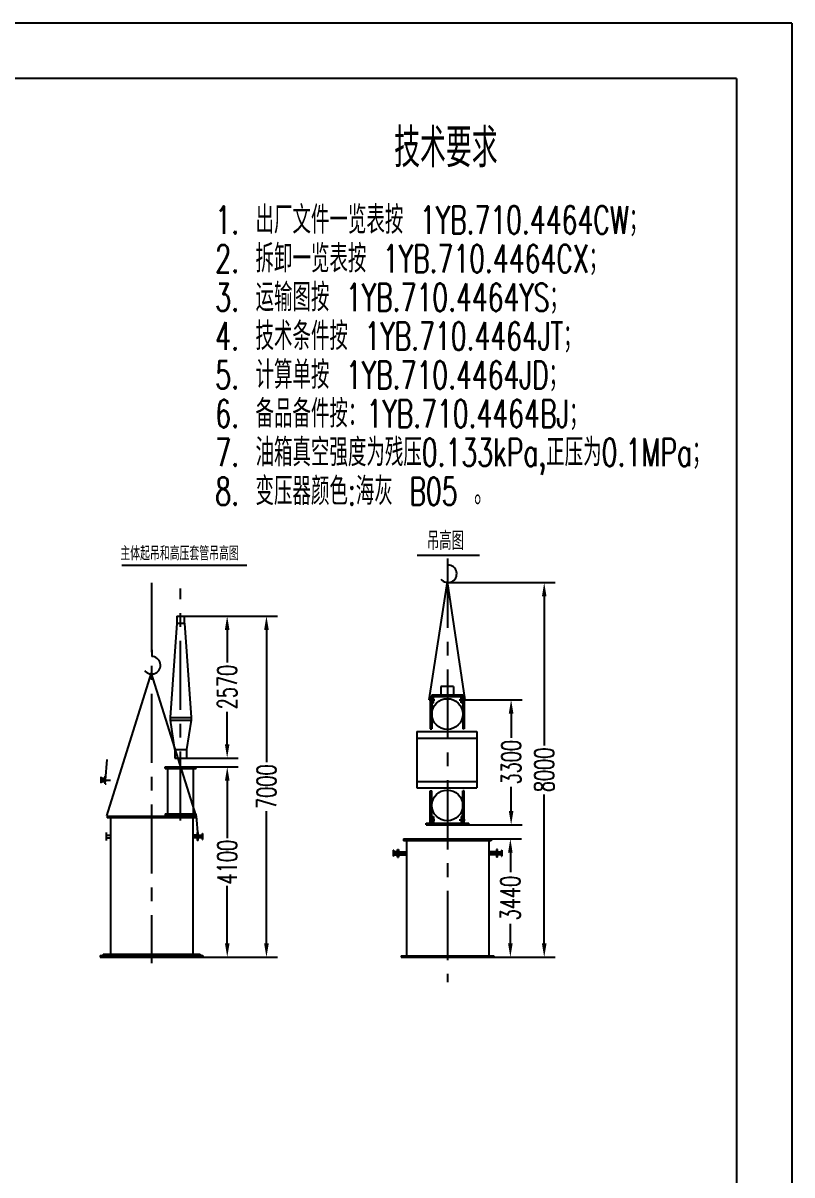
# Model space of a CAD drawing. Header units: millimetres. Extents: x -1000 to 22760, y -400 to 16400.
# Drawn here: x 17210 to 22760, y 8079 to 16400 of the extents above; entities that cross this region are included whole.
import ezdxf
from ezdxf.enums import TextEntityAlignment as Align

# ---------------------------------------------------------------- set-up
doc = ezdxf.new("R2010")
doc.units = ezdxf.units.MM
doc.header["$LTSCALE"] = 400
doc.linetypes.add('CENTER', pattern=[2, 1.25, -0.25, 0.25, -0.25])
doc.linetypes.add('DASHED', pattern=[0.75, 0.5, -0.25])
for name, color, linetype in [('3中心线层', 1, 'CENTER'), ('4', 2, 'Continuous'), ('4虚线层', 6, 'DASHED'), ('INTE_THICK', 7, 'Continuous'), ('图框层', 7, 'Continuous')]:
    doc.layers.add(name, color=color, linetype=linetype)
for name, color, linetype, lineweight in [('4细实线层', 2, 'Continuous', 25), ('5文字层', 6, 'Continuous', 25), ('6标注层', 3, 'Continuous', 25), ('tablist', 3, 'Continuous', 25)]:
    doc.layers.add(name, color=color, linetype=linetype, lineweight=lineweight)
doc.styles.add('PC_TEXTSTYLE', font='txt.shx', dxfattribs={"width": 0.67, "bigfont": 'hztxt.shx'})
doc.styles.add('TH_GBDIM', font='txt.shx', dxfattribs={"width": 0.67, "bigfont": 'hztxt.shx'})
doc.styles.add('TH_GBTEXTDIM', font='txt', dxfattribs={"width": 0.67, "height": 3.5, "bigfont": 'hztxt'})
doc.dimstyles.new('TH_GBDIM', dxfattribs={"dimscale": 40, "dimtxt": 3.5, "dimasz": 2.5, "dimexe": 2, "dimexo": 0, "dimgap": 1.5, "dimtad": 0, "dimtoh": 1, "dimdec": 1, "dimdsep": 46, "dimtxsty": 'TH_GBDIM', "dimcen": 2.5, "dimclrd": 3, "dimclre": 3, "dimclrt": 6, "dimadec": 0, "dimazin": 2, "dimtfac": 0.714286, "dimtdec": 1, "dimtmove": 0, "dimatfit": 3, "dimfxl": 0, "dimtzin": 0, "dimlwd": -1, "dimlwe": -1, "dimarcsym": 0})

# ---------------------------------------------------------------- blocks, each defined once
blk = doc.blocks.new('*D173')
at = {"layer": '6标注层', "color": 3}
for p, q in [((20589.3, 10506.4), (20807.4, 10506.4)), ((20727.4, 10406.4), (20727.4, 10265.8)), ((20727.4, 9751.8), (20727.4, 9892.5)), ((20607.3, 9651.8), (20807.4, 9651.8))]:
    blk.add_line(p, q, dxfattribs=at)
for points in [[(20710.7, 10406.4), (20744, 10406.4), (20727.4, 10506.4)], [(20710.7, 9751.8), (20744, 9751.8), (20727.4, 9651.8)]]:
    blk.add_solid(points, dxfattribs=at)
at = {"layer": 'Defpoints', "color": 0}
for p in [(20589.3, 10506.4), (20727.4, 10506.4), (20607.3, 9651.8)]:
    blk.add_point(p, dxfattribs=at)
at = {"layer": '6标注层', "color": 6, "insert": (20727.4, 10079.1), "char_height": 140, "attachment_point": 5, "rotation": 90, "style": 'TH_GBDIM'}
blk.add_mtext('3440{}{}', dxfattribs=at)
blk = doc.blocks.new('*D174')
at = {"layer": '6标注层', "color": 3}
for p, q in [((20401.4, 11512.1), (20812.9, 11512.1)), ((20732.9, 11412.1), (20732.9, 11237.6)), ((20732.9, 10708.5), (20732.9, 10883.1)), ((20427.9, 10608.5), (20812.9, 10608.5))]:
    blk.add_line(p, q, dxfattribs=at)
for points in [[(20716.2, 11412.1), (20749.6, 11412.1), (20732.9, 11512.1)], [(20716.2, 10708.5), (20749.6, 10708.5), (20732.9, 10608.5)]]:
    blk.add_solid(points, dxfattribs=at)
at = {"layer": 'Defpoints', "color": 0}
for p in [(20401.4, 11512.1), (20427.9, 10608.5), (20732.9, 10608.5)]:
    blk.add_point(p, dxfattribs=at)
at = {"layer": '6标注层', "color": 6, "insert": (20732.9, 11060.3), "char_height": 140, "attachment_point": 5, "rotation": 90, "style": 'TH_GBDIM'}
blk.add_mtext('3300{}{}', dxfattribs=at)
blk = doc.blocks.new('*D175')
at = {"layer": '6标注层', "color": 3}
for p, q in [((20276.7, 12358.1), (21051.9, 12358.1)), ((20971.9, 12258.1), (20971.9, 11182.2)), ((20971.9, 9751.8), (20971.9, 10827.7)), ((20607.3, 9651.8), (21051.9, 9651.8))]:
    blk.add_line(p, q, dxfattribs=at)
for points in [[(20955.2, 12258.1), (20988.5, 12258.1), (20971.9, 12358.1)], [(20955.2, 9751.8), (20988.5, 9751.8), (20971.9, 9651.8)]]:
    blk.add_solid(points, dxfattribs=at)
at = {"layer": 'Defpoints', "color": 0}
for p in [(20276.7, 12358.1), (20607.3, 9651.8), (20971.9, 9651.8)]:
    blk.add_point(p, dxfattribs=at)
at = {"layer": '6标注层', "color": 6, "insert": (20971.9, 11005), "char_height": 140, "attachment_point": 5, "rotation": 90, "style": 'TH_GBDIM'}
blk.add_mtext('8000{}{}', dxfattribs=at)
blk = doc.blocks.new('*D177')
at = {"layer": '6标注层', "color": 3}
for p, q in [((18374, 12116.2), (18763.2, 12116.2)), ((18683.2, 12016.2), (18683.2, 11781.9)), ((18683.2, 11190.7), (18683.2, 11425)), ((18390, 11090.7), (18763.2, 11090.7))]:
    blk.add_line(p, q, dxfattribs=at)
for points in [[(18666.5, 12016.2), (18699.8, 12016.2), (18683.2, 12116.2)], [(18666.5, 11190.7), (18699.8, 11190.7), (18683.2, 11090.7)]]:
    blk.add_solid(points, dxfattribs=at)
at = {"layer": 'Defpoints', "color": 0}
for p in [(18374, 12116.2), (18683.2, 12116.2), (18390, 11090.7)]:
    blk.add_point(p, dxfattribs=at)
at = {"layer": '6标注层', "color": 6, "insert": (18683.2, 11603.5), "char_height": 140, "attachment_point": 5, "rotation": 90, "style": 'TH_GBDIM'}
blk.add_mtext('2570{}{}', dxfattribs=at)
blk = doc.blocks.new('*D178')
at = {"layer": '6标注层', "color": 3}
for p, q in [((18458.9, 11026.6), (18763.8, 11026.6)), ((18683.8, 10926.6), (18683.8, 10511.8)), ((18683.8, 9751.8), (18683.8, 10166.6)), ((18508.5, 9651.8), (18763.8, 9651.8))]:
    blk.add_line(p, q, dxfattribs=at)
for points in [[(18667.2, 10926.6), (18700.5, 10926.6), (18683.8, 11026.6)], [(18667.2, 9751.8), (18700.5, 9751.8), (18683.8, 9651.8)]]:
    blk.add_solid(points, dxfattribs=at)
at = {"layer": 'Defpoints', "color": 0}
for p in [(18458.9, 11026.6), (18508.5, 9651.8), (18683.8, 9651.8)]:
    blk.add_point(p, dxfattribs=at)
at = {"layer": '6标注层', "color": 6, "insert": (18683.8, 10339.2), "char_height": 140, "attachment_point": 5, "rotation": 90, "style": 'TH_GBDIM'}
blk.add_mtext('4100{}{}', dxfattribs=at)
blk = doc.blocks.new('*D176')
at = {"layer": '6标注层', "color": 3}
for p, q in [((18374, 12116.2), (19046.8, 12116.2)), ((18966.8, 12016.2), (18966.8, 11061.3)), ((18966.8, 9751.8), (18966.8, 10706.7)), ((18508.5, 9651.8), (19046.8, 9651.8))]:
    blk.add_line(p, q, dxfattribs=at)
for points in [[(18950.2, 12016.2), (18983.5, 12016.2), (18966.8, 12116.2)], [(18950.2, 9751.8), (18983.5, 9751.8), (18966.8, 9651.8)]]:
    blk.add_solid(points, dxfattribs=at)
at = {"layer": 'Defpoints', "color": 0}
for p in [(18374, 12116.2), (18508.5, 9651.8), (18966.8, 9651.8)]:
    blk.add_point(p, dxfattribs=at)
at = {"layer": '6标注层', "color": 6, "insert": (18966.8, 10884), "char_height": 140, "attachment_point": 5, "rotation": 90, "style": 'TH_GBDIM'}
blk.add_mtext('7000{}{}', dxfattribs=at)

msp = doc.modelspace()

# ---------------------------------------------------------------- linework, layer by layer
at = {"color": 1, "linetype": 'CENTER'}
for p, q in [((20273.501, 12531.09), (20273.501, 9471.861)), ((18138.087, 12355.78), (18138.087, 9609.128)), ((18347.292, 10638.428), (18347.292, 12316.303))]:
    msp.add_line(p, q, dxfattribs=at)
for p, q in [((20140.235, 11512.136), (20273.501, 12366.294)), ((20401.368, 11512.136), (20273.501, 12366.294)), ((18320.701, 12065.735), (18272.238, 11383.335)), ((18320.952, 12116.198), (18320.952, 12065.727)), ((18320.952, 12116.198), (18373.95, 12116.198)), ((18320.952, 12065.727), (18374.202, 12065.727)), ((18373.95, 12116.198), (18373.95, 12065.727)), ((18374.201, 12065.735), (18422.665, 11383.335)), ((18138.365, 11871.406), (18138.365, 11824.754)), ((17814.908, 10673.014), (18138.087, 11705.883)), ((18460.066, 10673.042), (18138.087, 11701.14)), ((20226.161, 11608.708), (20226.161, 11548.358)), ((20316.264, 11608.708), (20226.161, 11608.708)), ((20316.264, 11608.708), (20316.264, 11548.358)), ((20149.609, 11536.151), (20149.609, 11302.061)), ((20149.609, 11536.151), (20394.656, 11536.151)), ((20160.882, 11548.358), (20160.882, 11302.061)), ((20160.882, 11548.358), (20383.381, 11548.358)), ((20383.381, 11548.358), (20383.381, 11302.061)), ((20394.656, 11536.151), (20394.656, 11302.061)), ((18271.997, 11383.397), (18422.906, 11383.397)), ((18271.997, 11383.397), (18271.997, 11364.3)), ((18271.997, 11364.3), (18422.906, 11364.3)), ((18272.057, 11364.413), (18304.104, 11153.117)), ((18422.845, 11364.413), (18390.798, 11153.117)), ((18422.906, 11383.397), (18422.906, 11364.3)), ((20051.612, 11282.252), (20485.435, 11282.252)), ((20051.612, 11282.252), (20051.612, 10874.648)), ((20051.612, 11234.53), (20485.435, 11234.53)), ((20149.609, 11302.061), (20160.882, 11302.061)), ((20394.656, 11302.061), (20383.381, 11302.061)), ((20485.435, 11282.252), (20485.435, 10874.648)), ((18304.946, 11153.491), (18304.946, 11090.743)), ((18304.946, 11153.491), (18390.96, 11153.491)), ((18389.956, 11153.491), (18389.956, 11090.743)), ((17815.735, 11079.109), (17802.576, 10931.954)), ((18304.946, 11090.743), (18389.956, 11090.743)), ((18234.844, 11026.579), (18458.941, 11026.579)), ((18234.844, 11014.272), (18234.844, 11026.579)), ((18234.844, 11020.273), (18458.941, 11020.273)), ((18234.844, 11014.272), (18458.941, 11014.272)), ((18255.811, 10687.283), (18255.811, 11014.272)), ((18440.281, 10687.283), (18440.281, 11014.272)), ((18458.941, 11014.272), (18458.941, 11026.579)), ((17774.576, 10952.954), (17771.076, 10952.954)), ((17771.076, 10952.954), (17771.076, 10910.954)), ((17774.576, 10910.954), (17771.076, 10910.954)), ((17774.576, 10952.954), (17774.576, 10910.954)), ((17802.576, 10942.454), (17774.576, 10942.454)), ((17774.576, 10921.454), (17802.576, 10921.454)), ((17802.576, 10903.954), (17802.576, 10959.954)), ((17802.576, 10959.954), (17809.576, 10959.954)), ((17802.576, 10903.954), (17809.576, 10903.954)), ((20051.612, 10922.37), (20485.435, 10922.37)), ((20051.612, 10874.648), (20485.435, 10874.648)), ((20149.609, 10854.839), (20160.882, 10854.839)), ((20149.609, 10620.749), (20149.609, 10854.839)), ((20160.882, 10620.749), (20160.882, 10854.839)), ((20394.656, 10854.839), (20383.381, 10854.839)), ((20383.381, 10620.749), (20383.381, 10854.839)), ((20394.656, 10620.749), (20394.656, 10854.839)), ((17817.115, 10671.455), (18458.081, 10671.455)), ((18458.081, 10659.388), (17817.115, 10659.388)), ((17841.341, 10659.388), (17841.341, 9673.996)), ((18236.317, 10687.283), (18456.093, 10687.283)), ((18236.317, 10687.283), (18236.317, 10672.351)), ((18236.317, 10680.018), (18456.093, 10680.018)), ((18435.934, 10659.388), (18435.934, 9673.996)), ((18456.093, 10687.283), (18456.093, 10672.351)), ((18459.973, 10673.201), (18472.374, 10525.07)), ((20119.147, 10620.749), (20427.856, 10620.749)), ((20119.147, 10608.542), (20119.147, 10620.749)), ((20119.147, 10617.304), (20427.856, 10617.304)), ((20119.147, 10608.542), (20427.856, 10608.542)), ((20427.856, 10608.542), (20427.856, 10620.749)), ((17809.576, 10551.826), (17809.576, 10495.826)), ((17809.576, 10534.326), (17841.341, 10534.326)), ((17809.576, 10513.326), (17841.341, 10513.326)), ((18466.597, 10534.326), (18434.833, 10534.326)), ((18466.597, 10513.326), (18434.833, 10513.326)), ((18473.597, 10551.826), (18466.597, 10551.826)), ((18466.597, 10551.826), (18466.597, 10495.826)), ((18473.597, 10495.826), (18466.597, 10495.826)), ((18473.597, 10495.826), (18473.597, 10551.826)), ((18473.597, 10534.326), (18501.597, 10534.326)), ((18501.597, 10513.326), (18473.597, 10513.326)), ((18501.597, 10544.826), (18505.097, 10544.826)), ((18501.597, 10544.826), (18501.597, 10502.826)), ((18501.597, 10502.826), (18505.097, 10502.826)), ((18505.097, 10544.826), (18505.097, 10502.826)), ((19955.123, 10506.445), (20589.271, 10506.445)), ((20589.271, 10492.527), (19955.123, 10492.527)), ((19976.755, 10492.527), (19976.755, 9662.237)), ((20571.349, 10492.527), (20571.349, 9662.237)), ((19884.654, 10424.209), (19881.154, 10424.209)), ((19881.154, 10424.209), (19881.154, 10382.209)), ((19884.654, 10424.209), (19884.654, 10382.209)), ((19912.654, 10413.709), (19884.654, 10413.709)), ((19912.654, 10375.209), (19912.654, 10431.209)), ((19912.654, 10431.209), (19919.654, 10431.209)), ((19919.654, 10431.209), (19919.654, 10375.209)), ((19919.654, 10413.709), (19975.654, 10413.709)), ((19975.654, 10413.709), (19975.654, 10392.709)), ((20571.349, 10413.709), (20571.349, 10392.709)), ((20627.349, 10413.709), (20571.349, 10413.709)), ((20627.349, 10431.209), (20627.349, 10375.209)), ((20634.349, 10431.209), (20627.349, 10431.209)), ((20634.349, 10375.209), (20634.349, 10431.209)), ((20634.349, 10413.709), (20662.349, 10413.709)), ((20662.349, 10424.209), (20662.349, 10382.209)), ((20662.349, 10424.209), (20665.849, 10424.209)), ((20665.849, 10424.209), (20665.849, 10382.209)), ((19884.654, 10382.209), (19881.154, 10382.209)), ((19884.654, 10392.709), (19912.654, 10392.709)), ((19912.654, 10375.209), (19919.654, 10375.209)), ((19919.654, 10392.709), (19975.654, 10392.709)), ((20627.349, 10392.709), (20571.349, 10392.709)), ((20634.349, 10375.209), (20627.349, 10375.209)), ((20662.349, 10392.709), (20634.349, 10392.709)), ((20662.349, 10382.209), (20665.849, 10382.209)), ((17767.701, 9663.554), (18508.473, 9663.554)), ((17767.701, 9663.554), (17767.701, 9651.796)), ((17787.883, 9673.996), (18488.29, 9673.996)), ((17787.883, 9673.996), (17787.883, 9663.554)), ((18488.29, 9673.996), (18488.29, 9663.554)), ((18508.473, 9663.554), (18508.473, 9651.796)), ((19939.888, 9662.237), (20607.271, 9662.237)), ((19939.888, 9662.237), (19939.888, 9651.796)), ((20607.271, 9662.237), (20607.271, 9651.796)), ((17767.701, 9651.796), (18508.473, 9651.796)), ((19939.888, 9651.796), (20607.271, 9651.796))]:
    msp.add_line(p, q)
for centre in [(20272.438, 11408.4), (20272.438, 10748.5)]:
    msp.add_circle(centre, 111.249)
for centre in [(20276.734, 12421.642), (18138.365, 11761.231)]:
    msp.add_arc(centre, 63.523, 217.1843409, 90)
at = {"layer": '3中心线层'}
for p, q in [((17767.518, 10931.954), (17841.341, 10931.954)), ((18508.656, 10523.826), (18434.833, 10523.826)), ((19877.596, 10403.209), (19978.454, 10403.209)), ((20669.407, 10403.209), (20568.549, 10403.209))]:
    msp.add_line(p, q, dxfattribs=at)
at = {"layer": '4'}
for p, q in [((20140.235, 11512.136), (20183.026, 11512.136)), ((20357.993, 11512.136), (20401.368, 11512.136)), ((20140.235, 10644.764), (20183.026, 10644.764)), ((20357.993, 10644.764), (20401.368, 10644.764))]:
    msp.add_line(p, q, dxfattribs=at)
at = {"layer": '4细实线层'}
for p, q in [((17921.752, 12483.898), (18825.363, 12483.898)), ((20055.222, 12555.709), (20504.114, 12555.709))]:
    msp.add_line(p, q, dxfattribs=at)
at = {"layer": '4虚线层', "lineweight": 0}
for p, q in [((17809.576, 10942.454), (17802.576, 10942.454)), ((17809.576, 10921.454), (17802.576, 10921.454)), ((18466.597, 10534.326), (18473.597, 10534.326)), ((18466.597, 10513.326), (18473.597, 10513.326)), ((19919.654, 10413.709), (19912.654, 10413.709)), ((20627.349, 10413.709), (20634.349, 10413.709)), ((19919.654, 10392.709), (19912.654, 10392.709)), ((20627.349, 10392.709), (20634.349, 10392.709))]:
    msp.add_line(p, q, dxfattribs=at)
at = {"layer": 'INTE_THICK'}
for p, q in [((20161.298, 11489.344), (20171.877, 11489.344)), ((20171.877, 11489.344), (20171.877, 11536.132)), ((20371.707, 11489.344), (20371.707, 11536.132)), ((20383.39, 11489.344), (20371.707, 11489.344)), ((17817.115, 10671.455), (17817.115, 10659.388)), ((18458.081, 10671.455), (18458.081, 10659.388)), ((20161.298, 10667.556), (20171.877, 10667.556)), ((20171.877, 10667.556), (20171.877, 10620.768)), ((20371.707, 10667.556), (20371.707, 10620.768)), ((20383.39, 10667.556), (20371.707, 10667.556)), ((19955.123, 10506.445), (19955.123, 10492.527)), ((20589.271, 10506.445), (20589.271, 10492.527))]:
    msp.add_line(p, q, dxfattribs=at)
at = {"layer": 'tablist'}
for q in [(-1000, 16400), (22760, -400)]:
    msp.add_line((22760, 16400), q, dxfattribs=at)
at = {"layer": '图框层'}
for q in [(0, 16000), (22360, 0)]:
    msp.add_line((22360, 16000), q, dxfattribs=at)

# ---------------------------------------------------------------- texts
at = {"layer": '5文字层', "style": 'PC_TEXTSTYLE', "width": 0.667}
msp.add_text('技术要求', height=280, dxfattribs=at).set_placement((20262.221, 15638.3), align=Align.TOP_CENTER)
for s, p in [('1. 出厂文件一览表按 1YB.710.4464CW；', (18597.33, 15078.3)), ('2. 拆卸一览表按 1YB.710.4464CX；', (18597.33, 14798.3)), ('3. 运输图按 1YB.710.4464YS；', (18597.33, 14518.3)), ('4. 技术条件按 1YB.710.4464JT；', (18597.33, 14238.3)), ('5. 计算单按 1YB.710.4464JD；', (18597.33, 13958.3)), ('6. 备品备件按：1YB.710.4464BJ；', (18597.33, 13678.3)), ('7. 油箱真空强度为残压0.133kPa,正压为0.1MPa；', (18597.33, 13398.3)), ('8. 变压器颜色:海灰 B05 。', (18597.33, 13118.3))]:
    msp.add_text(s, height=200, dxfattribs=at).set_placement(p, align=Align.TOP_LEFT)
at = {"layer": '5文字层', "style": 'TH_GBTEXTDIM', "width": 0.67}
for s, height, p in [('吊高图', 132.888, (20125.486, 12593.804)), ('主体起吊和高压套管吊高图', 101.24798, (17912.256, 12518.429))]:
    msp.add_text(s, height=height, dxfattribs=at).set_placement(p)

# ---------------------------------------------------------------- dimensions: what is measured, and where the dimension line sits
at = {"layer": '6标注层'}
for base, p1, p2, text, picture, middle in [((20971.852, 9651.796), (20276.734, 12358.118), (20607.271, 9651.796), '8000{}{}', '*D175', (20971.852, 11004.957)), ((18683.171, 12116.198), (18389.956, 11090.743), (18373.95, 12116.198), '2570{}{}', '*D177', (18683.171, 11603.47)), ((18966.818, 9651.796), (18373.95, 12116.198), (18508.473, 9651.796), '7000{}{}', '*D176', (18966.818, 10883.997)), ((20732.898, 10608.542), (20401.368, 11512.136), (20427.856, 10608.542), '3300{}{}', '*D174', (20732.898, 11060.339)), ((18683.835, 9651.796), (18458.941, 11026.579), (18508.473, 9651.796), '4100{}{}', '*D178', (18683.835, 10339.187)), ((20727.37, 10506.445), (20607.271, 9651.796), (20589.271, 10506.445), '3440{}{}', '*D173', (20727.37, 10079.12))]:
    dim = msp.add_linear_dim(base=base, p1=p1, p2=p2, angle=90, text=text, dimstyle='TH_GBDIM', override={"dimgap": 1.5, "dimtad": 0, "dimjust": 0, "dimdec": 1, "dimlfac": 1, "dimse1": 0, "dimse2": 0, "dimsd1": 0, "dimsd2": 0}, dxfattribs=at)
    dim.commit()
    dim.dimension.update_dxf_attribs({"geometry": picture, "text_midpoint": middle})

doc.saveas('drawing.dxf')
